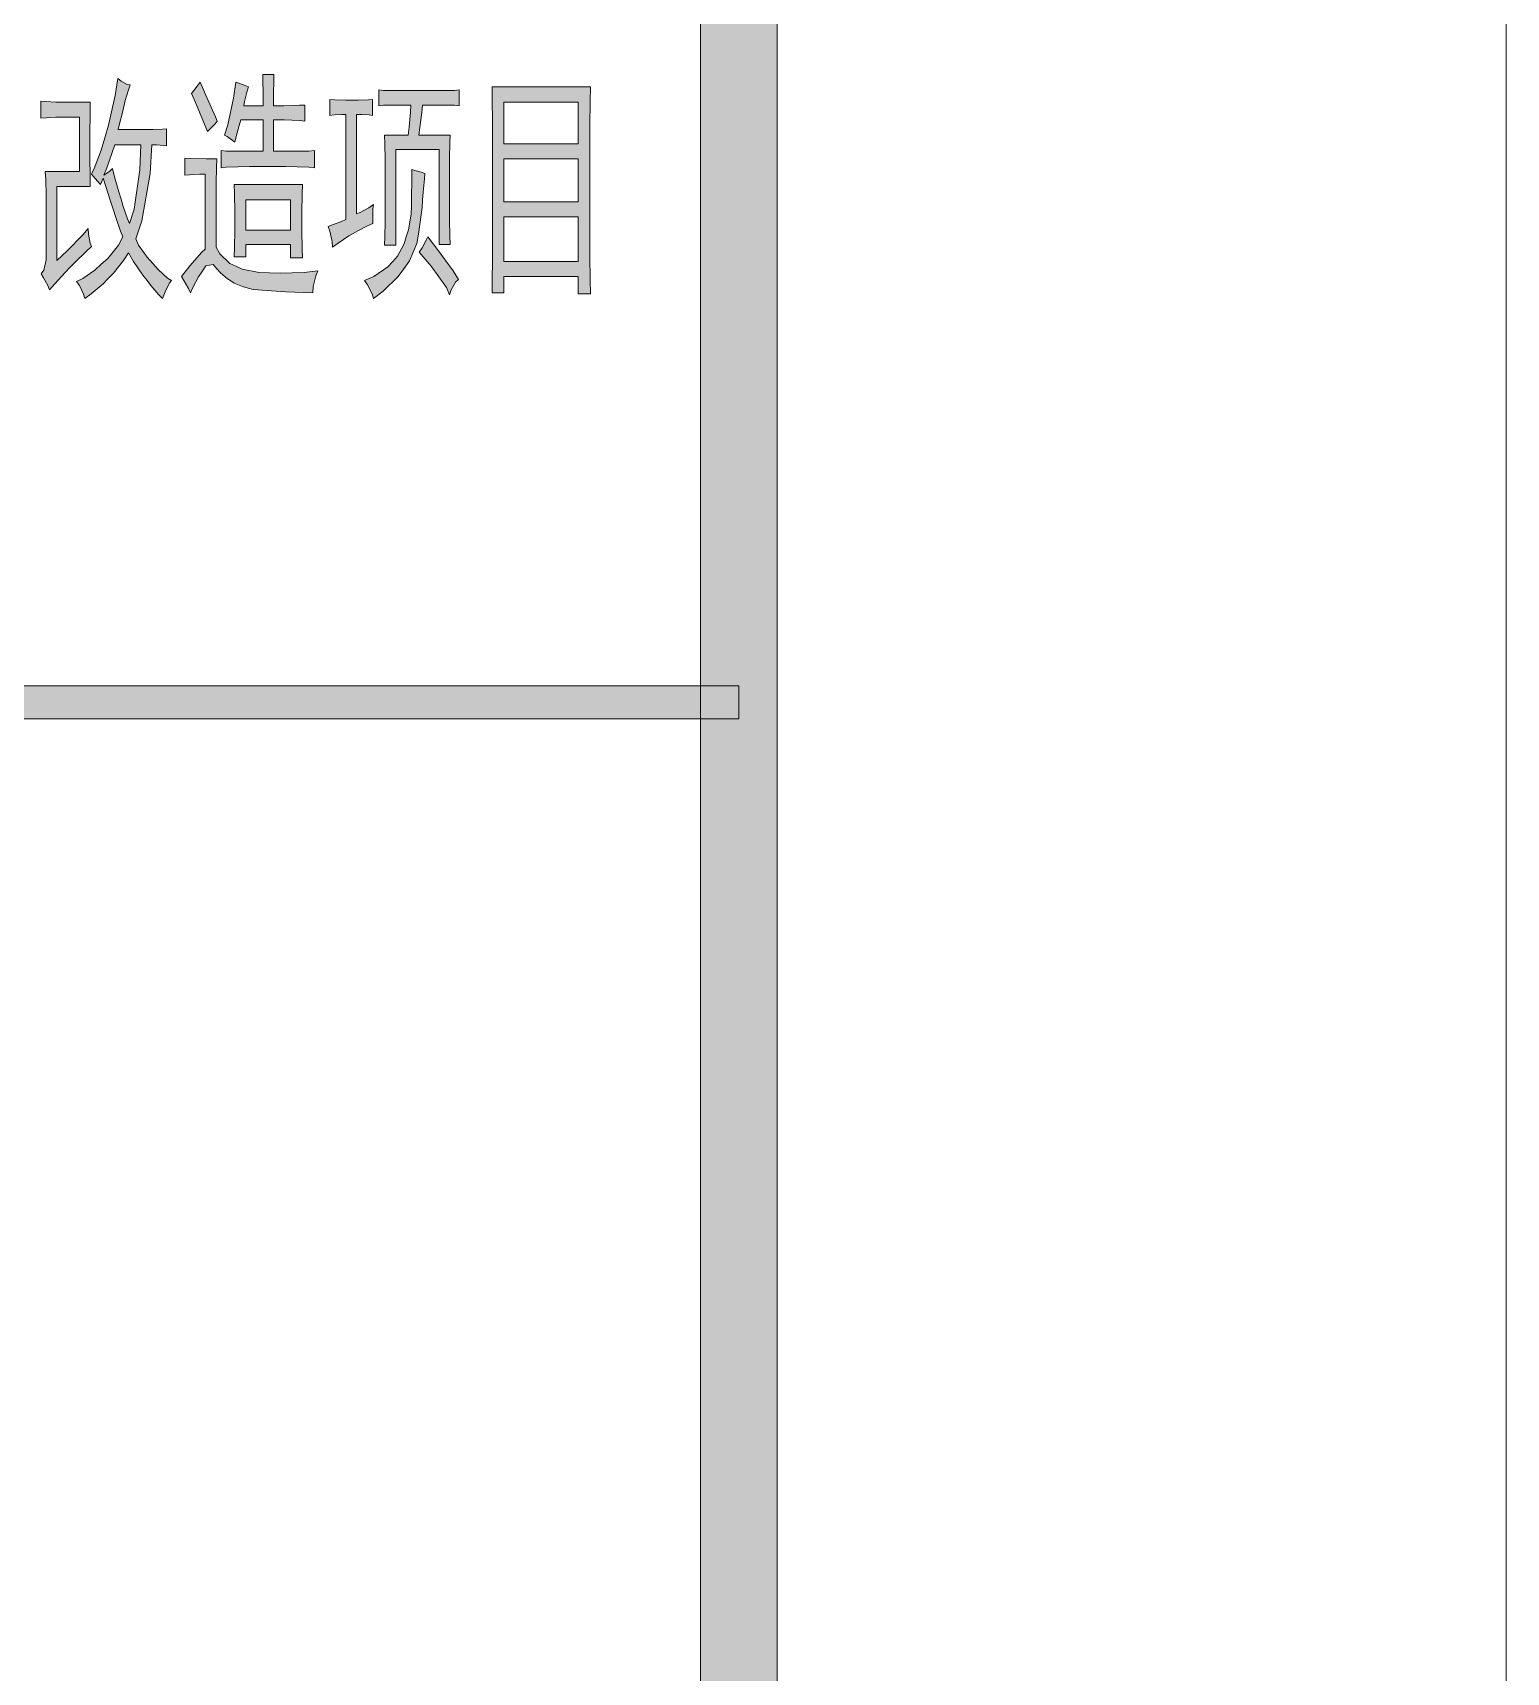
# Model space of a CAD drawing. Header units: millimetres. Extents: x 0 to 829, y 0 to 570.
# Drawn here: x 788.71 to 807.13, y 62.92 to 83.41 of the extents above; entities that cross this region are included whole.
import ezdxf

# ---------------------------------------------------------------- set-up
doc = ezdxf.new("R2010")
doc.units = ezdxf.units.MM

msp = doc.modelspace()

# ---------------------------------------------------------------- hatches: boundary and pattern name
h = msp.add_hatch(color=0)
h.dxf.hatch_style = 2
h.paths.add_polyline_path([(798.015083, 9.119306), (797.055528, 10.078861), (797.055528, 560.002972), (798.015083, 560.962528)])
h = msp.add_hatch(color=0)
h.paths.add_polyline_path([(789.992917, 80.839028), (790.028194, 80.761417), (790.134028, 80.609722), (790.204583, 80.532111), (790.271611, 80.4545), (790.391556, 80.348667), (790.440944, 80.316917), (790.41625, 80.288694), (790.359806, 80.175806), (790.328056, 80.091139), (790.282194, 80.140528), (790.183417, 80.253417), (790.134028, 80.316917), (790.081111, 80.383944), (789.964694, 80.556806), (789.901194, 80.662639), (789.841222, 80.567389), (789.714222, 80.408639), (789.647194, 80.341611), (789.583694, 80.278111), (789.435528, 80.151111), (789.354389, 80.091139), (789.340278, 80.147583), (789.290889, 80.253417), (789.252083, 80.306333), (789.329694, 80.341611), (789.481389, 80.447444), (789.562528, 80.521528), (789.643667, 80.592083), (789.777722, 80.761417), (789.830639, 80.863722), (789.802417, 80.934278), (789.742444, 81.107139), (789.710694, 81.209444), (789.675417, 81.308222), (789.615444, 81.505778), (789.587222, 81.5975), (789.551944, 81.516361), (789.516667, 81.558694), (789.460222, 81.622194), (789.439056, 81.646889), (789.474333, 81.717444), (789.559, 81.94675), (789.604861, 82.101972), (789.65425, 82.260722), (789.735389, 82.631139), (789.767139, 82.842806), (789.809472, 82.807528), (789.887083, 82.768722), (789.922361, 82.761667), (789.901194, 82.701694), (789.862389, 82.567639), (789.84475, 82.493556), (789.827111, 82.419472), (789.791833, 82.274833), (789.774194, 82.204278), (790.1305, 82.204278), (790.204583, 82.204278), (790.328056, 82.211333), (790.377444, 82.214861), (790.377444, 82.003194), (790.342167, 82.006722), (790.250444, 82.013778), (790.194, 82.013778), (790.172833, 81.653944), (790.070528, 81.064806)])
h.paths.add_polyline_path([(789.594278, 81.636306), (789.626028, 81.653944), (789.678944, 81.69275), (789.703639, 81.717444), (789.728333, 81.615139), (789.78125, 81.424639), (789.809472, 81.332917), (789.837694, 81.241194), (789.890611, 81.0895), (789.915306, 81.029528), (789.97175, 81.209444), (790.042306, 81.699806), (790.056417, 82.013778), (789.731861, 82.013778), (789.700111, 81.918528), (789.629556, 81.728028)])
h = msp.add_hatch(color=0)
h.dxf.hatch_style = 2
h.paths.add_polyline_path([(791.012444, 82.310111), (790.984222, 82.274833), (790.920722, 82.211333), (790.888972, 82.179583), (790.839583, 82.303056), (790.740806, 82.542944), (790.691417, 82.655833), (790.719639, 82.691111), (790.772556, 82.761667), (790.79725, 82.796944), (790.881917, 82.606444), (790.991278, 82.363028)])
h = msp.add_hatch(color=0)
h.dxf.hatch_style = 2
h.paths.add_polyline_path([(791.404028, 82.736972), (791.382861, 82.673472), (791.351111, 82.553528), (791.344056, 82.500611), (791.587472, 82.500611), (791.587472, 82.641722), (791.583944, 82.839278), (791.580417, 82.892194), (791.721528, 82.892194), (791.718, 82.832222), (791.714472, 82.638194), (791.714472, 82.500611), (791.845, 82.500611), (792.039028, 82.507667), (792.106056, 82.511194), (792.106056, 82.310111), (792.042556, 82.317167), (791.848528, 82.324222), (791.714472, 82.324222), (791.714472, 81.932639), (791.904972, 81.932639), (792.158972, 81.936167), (792.229528, 81.943222), (792.229528, 81.728028), (792.158972, 81.735083), (791.866167, 81.742139), (791.636861, 81.742139), (791.414611, 81.742139), (791.125333, 81.735083), (791.061833, 81.728028), (791.061833, 81.943222), (791.125333, 81.936167), (791.389917, 81.932639), (791.587472, 81.932639), (791.587472, 82.324222), (791.308778, 82.324222), (791.287611, 82.257194), (791.248806, 82.119611), (791.231167, 82.049056), (791.199417, 82.07375), (791.135917, 82.116083), (791.104167, 82.133722), (791.1465, 82.26425), (791.217056, 82.595861), (791.245278, 82.796944), (791.280556, 82.786361), (791.361694, 82.754611)])
h = msp.add_hatch(color=0)
h.dxf.hatch_style = 2
h.paths.add_polyline_path([(793.806444, 82.691111), (793.866417, 82.691111), (793.979306, 82.694639), (794.03575, 82.701694), (794.03575, 82.500611), (793.979306, 82.507667), (793.866417, 82.511194), (793.806444, 82.511194), (793.580667, 82.511194), (793.570083, 82.415944), (793.545389, 82.228972), (793.531278, 82.133722), (793.922861, 82.133722), (793.919333, 82.045528), (793.915806, 81.847972), (793.915806, 81.742139), (793.915806, 81.149472), (793.915806, 81.071861), (793.919333, 80.881361), (793.922861, 80.768472), (793.785278, 80.768472), (793.785278, 81.953806), (793.245528, 81.953806), (793.245528, 80.757889), (793.104417, 80.757889), (793.107944, 80.863722), (793.111472, 81.054222), (793.111472, 81.135361), (793.111472, 81.742139), (793.111472, 81.830333), (793.107944, 82.024361), (793.104417, 82.133722), (793.40075, 82.133722), (793.411333, 82.2325), (793.428972, 82.423), (793.4325, 82.511194), (793.252583, 82.511194), (793.199667, 82.511194), (793.090306, 82.507667), (793.033861, 82.500611), (793.033861, 82.701694), (793.090306, 82.694639), (793.199667, 82.691111), (793.252583, 82.691111)])
h = msp.add_hatch(color=0)
h.paths.add_polyline_path([(795.679694, 82.736972), (795.676167, 82.564111), (795.672639, 82.239556), (795.672639, 82.084333), (795.672639, 80.697917), (795.672639, 80.609722), (795.676167, 80.334556), (795.679694, 80.151111), (795.524472, 80.151111), (795.524472, 80.366306), (794.596667, 80.366306), (794.596667, 80.165222), (794.4485, 80.165222), (794.452028, 80.323972), (794.455556, 80.577972), (794.455556, 80.673222), (794.455556, 82.084333), (794.455556, 82.281889), (794.452028, 82.606444), (794.4485, 82.736972)])
h.paths.add_polyline_path([(795.524472, 80.556806), (795.524472, 81.114194), (794.596667, 81.114194), (794.596667, 80.556806)])
h.paths.add_polyline_path([(795.524472, 81.301167), (795.524472, 81.837389), (794.596667, 81.837389), (794.596667, 81.301167)])
h.paths.add_polyline_path([(795.524472, 82.024361), (795.524472, 82.546472), (794.596667, 82.546472), (794.596667, 82.024361)])
h = msp.add_hatch(color=0)
h.dxf.hatch_style = 2
h.paths.add_polyline_path([(789.424944, 82.546472), (789.421417, 82.412417), (789.417889, 82.13725), (789.417889, 82.003194), (789.417889, 81.865611), (789.421417, 81.611611), (789.424944, 81.491667), (789.005139, 81.491667), (789.005139, 80.567389), (789.135667, 80.687333), (789.333222, 80.888417), (789.396722, 80.969556), (789.403778, 80.899), (789.424944, 80.786111), (789.439056, 80.743778), (789.372028, 80.680278), (789.237972, 80.54975), (789.174472, 80.482722), (789.110972, 80.419222), (788.980444, 80.278111), (788.913417, 80.2005), (788.89225, 80.253417), (788.839333, 80.352194), (788.811111, 80.401583), (788.842861, 80.447444), (788.874611, 80.574444), (788.871083, 80.648528), (788.871083, 81.301167), (788.871083, 81.385833), (788.867556, 81.576333), (788.8605, 81.682167), (789.290889, 81.682167), (789.290889, 82.3595), (789.054528, 82.3595), (788.994556, 82.3595), (788.871083, 82.352444), (788.804056, 82.345389), (788.804056, 82.560583), (788.871083, 82.553528), (788.994556, 82.546472), (789.054528, 82.546472)])
h = msp.add_hatch(color=0)
h.dxf.hatch_style = 2
h.paths.add_polyline_path([(792.959778, 81.029528), (792.89275, 81.001306), (792.769278, 80.937806), (792.712833, 80.906056), (792.656389, 80.874306), (792.525861, 80.786111), (792.455306, 80.733194), (792.44825, 80.80375), (792.420028, 80.934278), (792.398861, 80.99425), (792.455306, 81.011889), (792.564667, 81.054222), (792.621111, 81.078917), (792.621111, 82.394778), (792.571722, 82.394778), (792.472944, 82.387722), (792.420028, 82.380667), (792.420028, 82.58175), (792.48, 82.578222), (792.621111, 82.571167), (792.698722, 82.571167), (792.776333, 82.571167), (792.903333, 82.578222), (792.952722, 82.58175), (792.952722, 82.380667), (792.913917, 82.387722), (792.815139, 82.394778), (792.755167, 82.394778), (792.755167, 81.149472), (792.801028, 81.167111), (792.906861, 81.227083), (792.966833, 81.265889), (792.959778, 81.209444), (792.95625, 81.0895)])
h = msp.add_hatch(color=0)
h.dxf.hatch_style = 2
h.paths.add_polyline_path([(790.564417, 80.366306), (790.67025, 80.500361), (790.818417, 80.673222), (790.86075, 80.7085), (790.86075, 81.646889), (790.793722, 81.646889), (790.666722, 81.639833), (790.60675, 81.636306), (790.60675, 81.847972), (790.677306, 81.840917), (790.874861, 81.837389), (791.005389, 81.837389), (791.001861, 81.7245), (790.998333, 81.544583), (790.998333, 81.481083), (790.998333, 80.733194), (791.044194, 80.652056), (791.167667, 80.532111), (791.245278, 80.496833), (791.322889, 80.461556), (791.534556, 80.419222), (791.665083, 80.412167), (791.799139, 80.408639), (792.099, 80.419222), (792.271861, 80.436861), (792.243639, 80.376889), (792.211889, 80.242833), (792.208361, 80.165222), (791.866167, 80.175806), (791.460472, 80.204028), (791.396972, 80.221667), (791.329944, 80.242833), (791.224111, 80.285167), (791.181778, 80.313389), (791.139444, 80.338083), (791.05125, 80.415694), (791.008917, 80.465083), (790.963056, 80.518), (790.871333, 80.500361), (790.825472, 80.429806), (790.779611, 80.362778), (790.705528, 80.228722), (790.677306, 80.165222), (790.652611, 80.218139), (790.596167, 80.316917)])
h = msp.add_hatch(color=0)
h.dxf.hatch_style = 2
h.paths.add_polyline_path([(793.608889, 81.657472), (793.601833, 81.586917), (793.587722, 81.421111), (793.580667, 81.325861), (793.573611, 81.230611), (793.545389, 81.018944), (793.52775, 80.899), (793.506583, 80.779056), (793.414861, 80.563861), (793.344306, 80.465083), (793.27375, 80.369833), (793.086778, 80.182861), (792.966833, 80.091139), (792.949194, 80.151111), (792.89275, 80.264), (792.853944, 80.316917), (792.970361, 80.369833), (793.14675, 80.489778), (793.206722, 80.556806), (793.266694, 80.620306), (793.351361, 80.775528), (793.376056, 80.863722), (793.404278, 80.951917), (793.436028, 81.145944), (793.439556, 81.24825), (793.443083, 81.354083), (793.446611, 81.579861), (793.446611, 81.706861), (793.481889, 81.69275), (793.563028, 81.671583)])
h = msp.add_hatch(color=0)
h.paths.add_polyline_path([(792.077833, 81.516361), (792.074306, 81.396417), (792.070778, 81.167111), (792.070778, 81.054222), (792.070778, 80.941333), (792.074306, 80.715556), (792.077833, 80.602667), (791.929667, 80.602667), (791.929667, 80.768472), (791.36875, 80.768472), (791.36875, 80.61325), (791.224111, 80.61325), (791.227639, 80.726139), (791.231167, 80.951917), (791.231167, 81.064806), (791.231167, 81.177694), (791.227639, 81.403472), (791.224111, 81.516361)])
h.paths.add_polyline_path([(791.929667, 80.948389), (791.929667, 81.325861), (791.36875, 81.325861), (791.36875, 80.948389)])
h = msp.add_hatch(color=0)
h.dxf.hatch_style = 2
h.paths.add_polyline_path([(793.644167, 80.863722), (793.767639, 80.704972), (793.961667, 80.436861), (794.028694, 80.331028), (793.993417, 80.29575), (793.936972, 80.2005), (793.915806, 80.140528), (793.877, 80.228722), (793.6865, 80.496833), (793.538333, 80.673222), (793.573611, 80.726139), (793.626528, 80.821389)])
h = msp.add_hatch(color=0)
h.dxf.hatch_style = 2
h.paths.add_polyline_path([(749.508139, 74.838278), (749.508139, 75.251028), (797.535306, 75.251028), (797.535306, 74.838278)])

# ---------------------------------------------------------------- linework, layer by layer
at = {"color": 0, "lineweight": 0}
for points in [[(0, 0), (0, 570.081833), (807.130861, 570.081833), (807.130861, 0)], [(798.015083, 9.119306), (797.055528, 10.078861), (797.055528, 560.002972), (798.015083, 560.962528)], [(789.992917, 80.839028), (790.028194, 80.761417), (790.134028, 80.609722), (790.204583, 80.532111), (790.271611, 80.4545), (790.391556, 80.348667), (790.440944, 80.316917), (790.41625, 80.288694), (790.359806, 80.175806), (790.328056, 80.091139), (790.282194, 80.140528), (790.183417, 80.253417), (790.134028, 80.316917), (790.081111, 80.383944), (789.964694, 80.556806), (789.901194, 80.662639), (789.841222, 80.567389), (789.714222, 80.408639), (789.647194, 80.341611), (789.583694, 80.278111), (789.435528, 80.151111), (789.354389, 80.091139), (789.340278, 80.147583), (789.290889, 80.253417), (789.252083, 80.306333), (789.329694, 80.341611), (789.481389, 80.447444), (789.562528, 80.521528), (789.643667, 80.592083), (789.777722, 80.761417), (789.830639, 80.863722), (789.802417, 80.934278), (789.742444, 81.107139), (789.710694, 81.209444), (789.675417, 81.308222), (789.615444, 81.505778), (789.587222, 81.5975), (789.551944, 81.516361), (789.516667, 81.558694), (789.460222, 81.622194), (789.439056, 81.646889), (789.474333, 81.717444), (789.559, 81.94675), (789.604861, 82.101972), (789.65425, 82.260722), (789.735389, 82.631139), (789.767139, 82.842806), (789.809472, 82.807528), (789.887083, 82.768722), (789.922361, 82.761667), (789.901194, 82.701694), (789.862389, 82.567639), (789.84475, 82.493556), (789.827111, 82.419472), (789.791833, 82.274833), (789.774194, 82.204278), (790.1305, 82.204278), (790.204583, 82.204278), (790.328056, 82.211333), (790.377444, 82.214861), (790.377444, 82.003194), (790.342167, 82.006722), (790.250444, 82.013778), (790.194, 82.013778), (790.172833, 81.653944), (790.070528, 81.064806)], [(791.012444, 82.310111), (790.984222, 82.274833), (790.920722, 82.211333), (790.888972, 82.179583), (790.839583, 82.303056), (790.740806, 82.542944), (790.691417, 82.655833), (790.719639, 82.691111), (790.772556, 82.761667), (790.79725, 82.796944), (790.881917, 82.606444), (790.991278, 82.363028)], [(791.404028, 82.736972), (791.382861, 82.673472), (791.351111, 82.553528), (791.344056, 82.500611), (791.587472, 82.500611), (791.587472, 82.641722), (791.583944, 82.839278), (791.580417, 82.892194), (791.721528, 82.892194), (791.718, 82.832222), (791.714472, 82.638194), (791.714472, 82.500611), (791.845, 82.500611), (792.039028, 82.507667), (792.106056, 82.511194), (792.106056, 82.310111), (792.042556, 82.317167), (791.848528, 82.324222), (791.714472, 82.324222), (791.714472, 81.932639), (791.904972, 81.932639), (792.158972, 81.936167), (792.229528, 81.943222), (792.229528, 81.728028), (792.158972, 81.735083), (791.866167, 81.742139), (791.636861, 81.742139), (791.414611, 81.742139), (791.125333, 81.735083), (791.061833, 81.728028), (791.061833, 81.943222), (791.125333, 81.936167), (791.389917, 81.932639), (791.587472, 81.932639), (791.587472, 82.324222), (791.308778, 82.324222), (791.287611, 82.257194), (791.248806, 82.119611), (791.231167, 82.049056), (791.199417, 82.07375), (791.135917, 82.116083), (791.104167, 82.133722), (791.1465, 82.26425), (791.217056, 82.595861), (791.245278, 82.796944), (791.280556, 82.786361), (791.361694, 82.754611)], [(793.806444, 82.691111), (793.866417, 82.691111), (793.979306, 82.694639), (794.03575, 82.701694), (794.03575, 82.500611), (793.979306, 82.507667), (793.866417, 82.511194), (793.806444, 82.511194), (793.580667, 82.511194), (793.570083, 82.415944), (793.545389, 82.228972), (793.531278, 82.133722), (793.922861, 82.133722), (793.919333, 82.045528), (793.915806, 81.847972), (793.915806, 81.742139), (793.915806, 81.149472), (793.915806, 81.071861), (793.919333, 80.881361), (793.922861, 80.768472), (793.785278, 80.768472), (793.785278, 81.953806), (793.245528, 81.953806), (793.245528, 80.757889), (793.104417, 80.757889), (793.107944, 80.863722), (793.111472, 81.054222), (793.111472, 81.135361), (793.111472, 81.742139), (793.111472, 81.830333), (793.107944, 82.024361), (793.104417, 82.133722), (793.40075, 82.133722), (793.411333, 82.2325), (793.428972, 82.423), (793.4325, 82.511194), (793.252583, 82.511194), (793.199667, 82.511194), (793.090306, 82.507667), (793.033861, 82.500611), (793.033861, 82.701694), (793.090306, 82.694639), (793.199667, 82.691111), (793.252583, 82.691111)], [(795.679694, 82.736972), (795.676167, 82.564111), (795.672639, 82.239556), (795.672639, 82.084333), (795.672639, 80.697917), (795.672639, 80.609722), (795.676167, 80.334556), (795.679694, 80.151111), (795.524472, 80.151111), (795.524472, 80.366306), (794.596667, 80.366306), (794.596667, 80.165222), (794.4485, 80.165222), (794.452028, 80.323972), (794.455556, 80.577972), (794.455556, 80.673222), (794.455556, 82.084333), (794.455556, 82.281889), (794.452028, 82.606444), (794.4485, 82.736972)], [(789.424944, 82.546472), (789.421417, 82.412417), (789.417889, 82.13725), (789.417889, 82.003194), (789.417889, 81.865611), (789.421417, 81.611611), (789.424944, 81.491667), (789.005139, 81.491667), (789.005139, 80.567389), (789.135667, 80.687333), (789.333222, 80.888417), (789.396722, 80.969556), (789.403778, 80.899), (789.424944, 80.786111), (789.439056, 80.743778), (789.372028, 80.680278), (789.237972, 80.54975), (789.174472, 80.482722), (789.110972, 80.419222), (788.980444, 80.278111), (788.913417, 80.2005), (788.89225, 80.253417), (788.839333, 80.352194), (788.811111, 80.401583), (788.842861, 80.447444), (788.874611, 80.574444), (788.871083, 80.648528), (788.871083, 81.301167), (788.871083, 81.385833), (788.867556, 81.576333), (788.8605, 81.682167), (789.290889, 81.682167), (789.290889, 82.3595), (789.054528, 82.3595), (788.994556, 82.3595), (788.871083, 82.352444), (788.804056, 82.345389), (788.804056, 82.560583), (788.871083, 82.553528), (788.994556, 82.546472), (789.054528, 82.546472)], [(792.959778, 81.029528), (792.89275, 81.001306), (792.769278, 80.937806), (792.712833, 80.906056), (792.656389, 80.874306), (792.525861, 80.786111), (792.455306, 80.733194), (792.44825, 80.80375), (792.420028, 80.934278), (792.398861, 80.99425), (792.455306, 81.011889), (792.564667, 81.054222), (792.621111, 81.078917), (792.621111, 82.394778), (792.571722, 82.394778), (792.472944, 82.387722), (792.420028, 82.380667), (792.420028, 82.58175), (792.48, 82.578222), (792.621111, 82.571167), (792.698722, 82.571167), (792.776333, 82.571167), (792.903333, 82.578222), (792.952722, 82.58175), (792.952722, 82.380667), (792.913917, 82.387722), (792.815139, 82.394778), (792.755167, 82.394778), (792.755167, 81.149472), (792.801028, 81.167111), (792.906861, 81.227083), (792.966833, 81.265889), (792.959778, 81.209444), (792.95625, 81.0895)], [(795.524472, 82.024361), (795.524472, 82.546472), (794.596667, 82.546472), (794.596667, 82.024361)], [(789.594278, 81.636306), (789.626028, 81.653944), (789.678944, 81.69275), (789.703639, 81.717444), (789.728333, 81.615139), (789.78125, 81.424639), (789.809472, 81.332917), (789.837694, 81.241194), (789.890611, 81.0895), (789.915306, 81.029528), (789.97175, 81.209444), (790.042306, 81.699806), (790.056417, 82.013778), (789.731861, 82.013778), (789.700111, 81.918528), (789.629556, 81.728028)], [(790.564417, 80.366306), (790.67025, 80.500361), (790.818417, 80.673222), (790.86075, 80.7085), (790.86075, 81.646889), (790.793722, 81.646889), (790.666722, 81.639833), (790.60675, 81.636306), (790.60675, 81.847972), (790.677306, 81.840917), (790.874861, 81.837389), (791.005389, 81.837389), (791.001861, 81.7245), (790.998333, 81.544583), (790.998333, 81.481083), (790.998333, 80.733194), (791.044194, 80.652056), (791.167667, 80.532111), (791.245278, 80.496833), (791.322889, 80.461556), (791.534556, 80.419222), (791.665083, 80.412167), (791.799139, 80.408639), (792.099, 80.419222), (792.271861, 80.436861), (792.243639, 80.376889), (792.211889, 80.242833), (792.208361, 80.165222), (791.866167, 80.175806), (791.460472, 80.204028), (791.396972, 80.221667), (791.329944, 80.242833), (791.224111, 80.285167), (791.181778, 80.313389), (791.139444, 80.338083), (791.05125, 80.415694), (791.008917, 80.465083), (790.963056, 80.518), (790.871333, 80.500361), (790.825472, 80.429806), (790.779611, 80.362778), (790.705528, 80.228722), (790.677306, 80.165222), (790.652611, 80.218139), (790.596167, 80.316917)], [(795.524472, 81.301167), (795.524472, 81.837389), (794.596667, 81.837389), (794.596667, 81.301167)], [(793.608889, 81.657472), (793.601833, 81.586917), (793.587722, 81.421111), (793.580667, 81.325861), (793.573611, 81.230611), (793.545389, 81.018944), (793.52775, 80.899), (793.506583, 80.779056), (793.414861, 80.563861), (793.344306, 80.465083), (793.27375, 80.369833), (793.086778, 80.182861), (792.966833, 80.091139), (792.949194, 80.151111), (792.89275, 80.264), (792.853944, 80.316917), (792.970361, 80.369833), (793.14675, 80.489778), (793.206722, 80.556806), (793.266694, 80.620306), (793.351361, 80.775528), (793.376056, 80.863722), (793.404278, 80.951917), (793.436028, 81.145944), (793.439556, 81.24825), (793.443083, 81.354083), (793.446611, 81.579861), (793.446611, 81.706861), (793.481889, 81.69275), (793.563028, 81.671583)], [(792.077833, 81.516361), (792.074306, 81.396417), (792.070778, 81.167111), (792.070778, 81.054222), (792.070778, 80.941333), (792.074306, 80.715556), (792.077833, 80.602667), (791.929667, 80.602667), (791.929667, 80.768472), (791.36875, 80.768472), (791.36875, 80.61325), (791.224111, 80.61325), (791.227639, 80.726139), (791.231167, 80.951917), (791.231167, 81.064806), (791.231167, 81.177694), (791.227639, 81.403472), (791.224111, 81.516361)], [(791.929667, 80.948389), (791.929667, 81.325861), (791.36875, 81.325861), (791.36875, 80.948389)], [(795.524472, 80.556806), (795.524472, 81.114194), (794.596667, 81.114194), (794.596667, 80.556806)], [(793.644167, 80.863722), (793.767639, 80.704972), (793.961667, 80.436861), (794.028694, 80.331028), (793.993417, 80.29575), (793.936972, 80.2005), (793.915806, 80.140528), (793.877, 80.228722), (793.6865, 80.496833), (793.538333, 80.673222), (793.573611, 80.726139), (793.626528, 80.821389)], [(749.508139, 74.838278), (749.508139, 75.251028), (797.535306, 75.251028), (797.535306, 74.838278)]]:
    msp.add_lwpolyline(points, close=True, dxfattribs=at)

doc.saveas('drawing.dxf')
